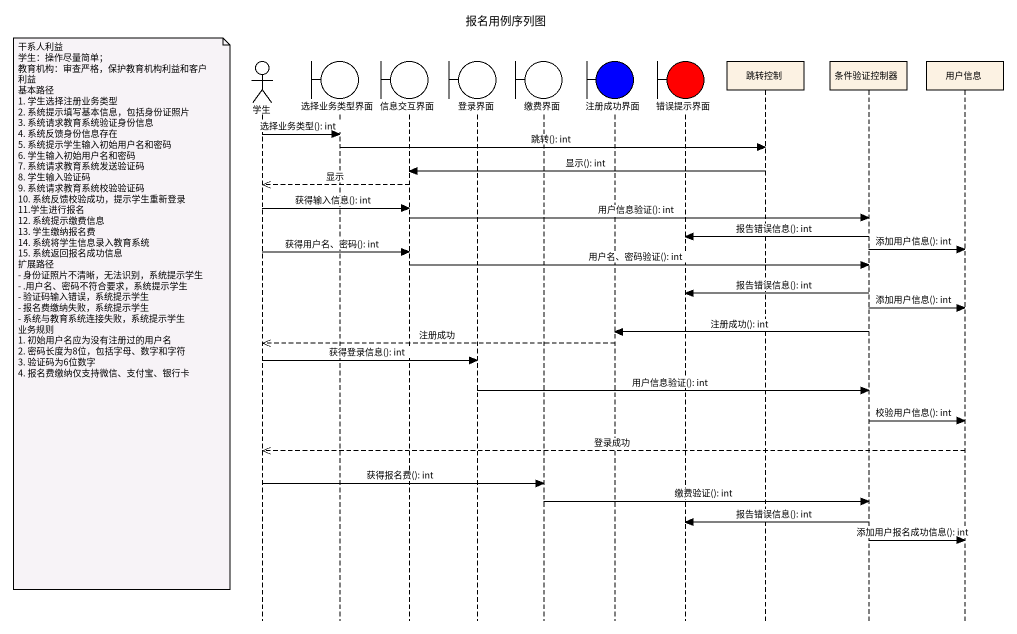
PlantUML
@startuml
title 报名用例序列图
hide footbox
actor 学生
boundary 选择业务类型界面
boundary 信息交互界面
boundary 登录界面
boundary 缴费界面
boundary 注册成功界面 #0000FF
boundary 错误提示界面 #FF0000
participant 跳转控制
participant 条件验证控制器
participant 用户信息

学生 -> 选择业务类型界面 : 选择业务类型(): int
选择业务类型界面 -> 跳转控制 : 跳转(): int
跳转控制 -> 信息交互界面 : 显示(): int
信息交互界面 -->> 学生 : 显示
学生 -> 信息交互界面 : 获得输入信息(): int
信息交互界面 -> 条件验证控制器 : 用户信息验证(): int
条件验证控制器 -> 错误提示界面 : 报告错误信息(): int
条件验证控制器 -> 用户信息 : 添加用户信息(): int
学生 -> 信息交互界面 : 获得用户名、密码(): int
信息交互界面 -> 条件验证控制器 : 用户名、密码验证(): int
条件验证控制器 -> 错误提示界面 : 报告错误信息(): int
条件验证控制器 -> 用户信息 : 添加用户信息(): int
note left of 学生
  干系人利益
  学生：操作尽量简单；
  教育机构：审查严格，保护教育机构利益和客户利益
  基本路径
  1. 学生选择注册业务类型
  2. 系统提示填写基本信息，包括身份证照片
  3. 系统请求教育系统验证身份信息
  4. 系统反馈身份信息存在
  5. 系统提示学生输入初始用户名和密码
  6. 学生输入初始用户名和密码
  7. 系统请求教育系统发送验证码
  8. 学生输入验证码
  9. 系统请求教育系统校验验证码
  10. 系统反馈校验成功，提示学生重新登录
  11.学生进行报名
  12. 系统提示缴费信息
  13. 学生缴纳报名费
  14. 系统将学生信息录入教育系统
  15. 系统返回报名成功信息
  扩展路径
  - 身份证照片不清晰，无法识别，系统提示学生
  - .用户名、密码不符合要求，系统提示学生
  - 验证码输入错误，系统提示学生
  - 报名费缴纳失败，系统提示学生
  - 系统与教育系统连接失败，系统提示学生
  业务规则
  1. 初始用户名应为没有注册过的用户名
  2. 密码长度为8位，包括字母、数字和字符
  3. 验证码为6位数字
  4. 报名费缴纳仅支持微信、支付宝、银行卡
end note
条件验证控制器 -> 注册成功界面 : 注册成功(): int
注册成功界面 -->> 学生 : 注册成功
学生 -> 登录界面 : 获得登录信息(): int
登录界面 -> 条件验证控制器 : 用户信息验证(): int
条件验证控制器 -> 用户信息 : 校验用户信息(): int
用户信息 -->> 学生 : 登录成功
学生 -> 缴费界面 : 获得报名费(): int
缴费界面 -> 条件验证控制器 : 缴费验证(): int
条件验证控制器 -> 错误提示界面 : 报告错误信息(): int
条件验证控制器 -> 用户信息 : 添加用户报名成功信息(): int
@enduml
